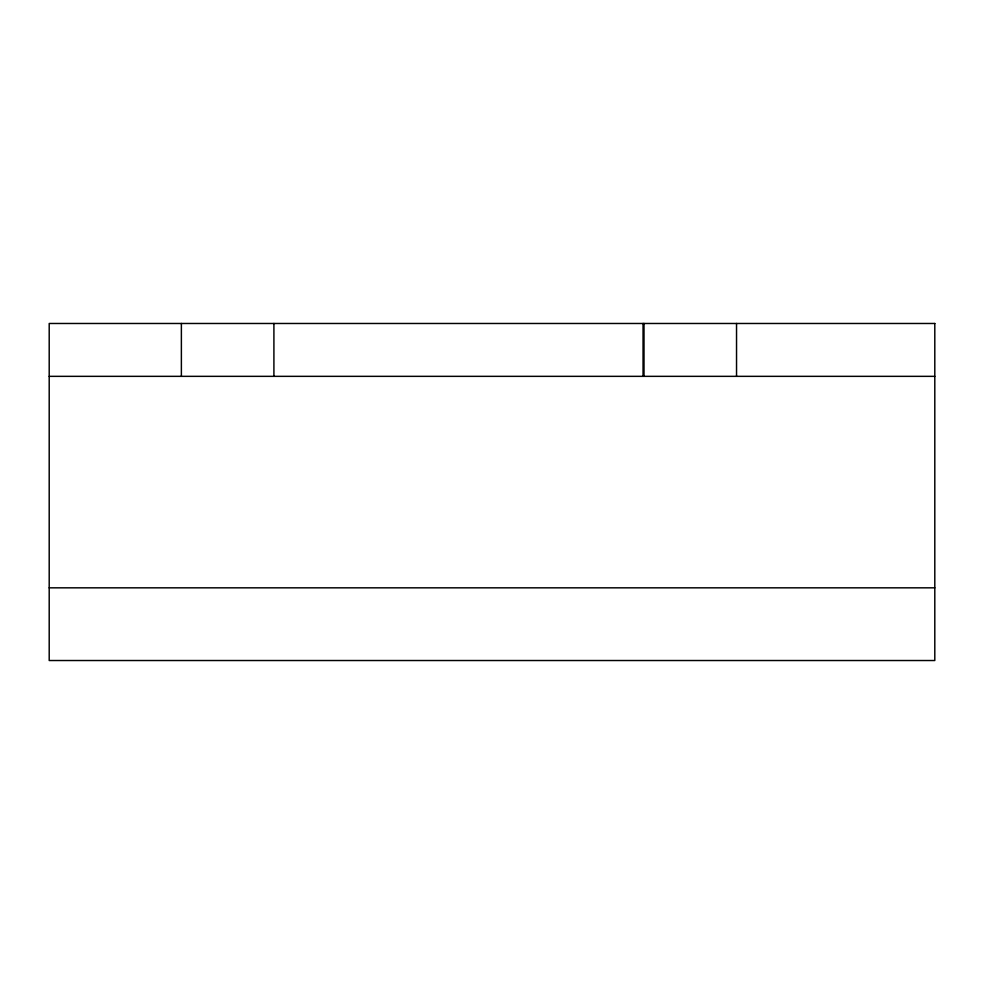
<?xml version="1.0" encoding="UTF-8"?>
<svg xmlns="http://www.w3.org/2000/svg" width="984" height="984" viewBox="0 0 984 984"><rect width="100%" height="100%" fill="white"/><g stroke="black" fill="none" stroke-linecap="round" stroke-linejoin="round"><path stroke-width="1.48" d="M49.2 376.343L934.8 376.343M49.2 587.829L934.8 587.829M736.536 323.478L736.536 376.343M644.003 323.478L644.003 376.343M643.056 323.478L643.056 376.343M273.909 323.478L273.909 376.343M181.376 323.478L181.376 376.343M934.8 323.478L49.2 323.478L49.2 660.522L934.8 660.522L934.8 323.478"/></g></svg>
